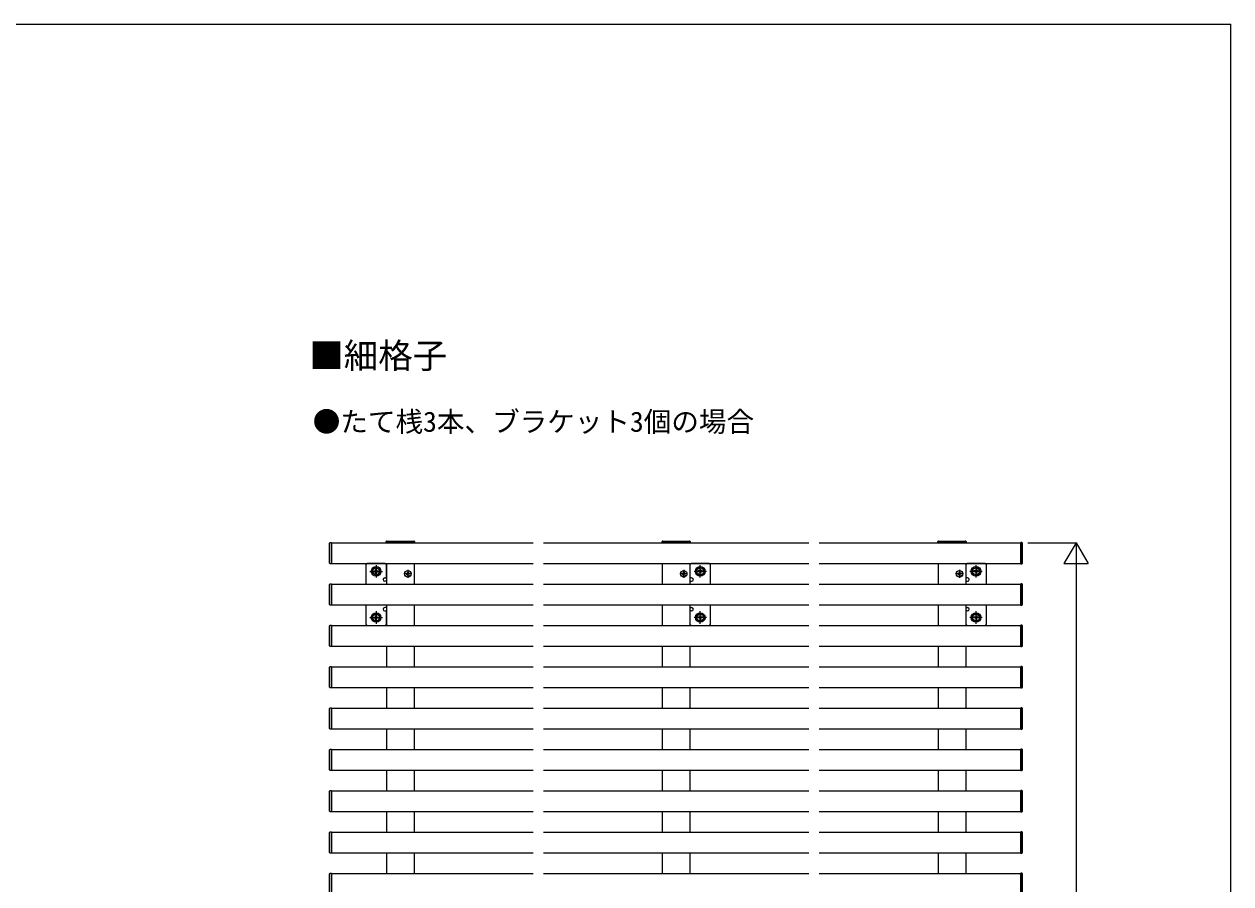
# Model space of a CAD drawing. Units: millimetres, scale not verified. Extents: x -1750 to 1750, y -2608 to 2592.
# Drawn here: x 0 to 1750, y 1244 to 2492 of the extents above; entities that cross this region are included whole.
import ezdxf
from ezdxf.enums import TextEntityAlignment as Align

# ---------------------------------------------------------------- set-up
doc = ezdxf.new("R2010")
doc.units = ezdxf.units.MM
doc.header["$LTSCALE"] = 14
for name, color, linetype in [('0-1_USER1', 3, 'Continuous'), ('0-2_YKK_12', 2, 'Continuous'), ('0-3_YKK_13', 4, 'Continuous'), ('0-4_YKK_D', 6, 'Continuous'), ('0-5_YKK_ZWAK', 7, 'Continuous')]:
    doc.layers.add(name, color=color, linetype=linetype)
doc.styles.add('ＭＳ ゴシック', font='')
doc.styles.get('ＭＳ ゴシック').set_extended_font_data('MS Gothic')

msp = doc.modelspace()

# ---------------------------------------------------------------- linework, layer by layer
at = {"layer": '0-2_YKK_12'}
for p, q in [((445.5, 1739), (738, 1739)), ((753, 1739), (1138, 1739)), ((1153, 1739), (1445.5, 1739)), ((1445.5, 1739), (1445.5, 1709)), ((525.5, 1709), (525.5, 1679)), ((565.5, 1709), (565.5, 1679)), ((753, 1709), (1138, 1709)), ((925.5, 1709), (925.5, 1679)), ((965.5, 1709), (965.5, 1679)), ((1153, 1709), (1445.5, 1709)), ((1325.5, 1709), (1325.5, 1679)), ((1365.5, 1709), (1365.5, 1679)), ((445.5, 1679), (738, 1679)), ((753, 1679), (1138, 1679)), ((1153, 1679), (1445.5, 1679)), ((1445.5, 1679), (1445.5, 1649)), ((525.5, 1649), (525.5, 1619)), ((565.5, 1649), (565.5, 1619)), ((753, 1649), (1138, 1649)), ((925.5, 1649), (925.5, 1619)), ((965.5, 1649), (965.5, 1619)), ((1153, 1649), (1445.5, 1649)), ((1325.5, 1649), (1325.5, 1619)), ((1365.5, 1649), (1365.5, 1619)), ((445.5, 1619), (738, 1619)), ((753, 1619), (1138, 1619)), ((1153, 1619), (1445.5, 1619)), ((1445.5, 1619), (1445.5, 1589)), ((525.5, 1589), (525.5, 1559)), ((565.5, 1589), (565.5, 1559)), ((753, 1589), (1138, 1589)), ((925.5, 1589), (925.5, 1559)), ((965.5, 1589), (965.5, 1559)), ((1153, 1589), (1445.5, 1589)), ((1325.5, 1589), (1325.5, 1559)), ((1365.5, 1589), (1365.5, 1559)), ((445.5, 1559), (738, 1559)), ((753, 1559), (1138, 1559)), ((1153, 1559), (1445.5, 1559)), ((1445.5, 1559), (1445.5, 1529)), ((525.5, 1529), (525.5, 1499)), ((565.5, 1529), (565.5, 1499)), ((753, 1529), (1138, 1529)), ((925.5, 1529), (925.5, 1499)), ((965.5, 1529), (965.5, 1499)), ((1153, 1529), (1445.5, 1529)), ((1325.5, 1529), (1325.5, 1499)), ((1365.5, 1529), (1365.5, 1499)), ((445.5, 1499), (738, 1499)), ((753, 1499), (1138, 1499)), ((1153, 1499), (1445.5, 1499)), ((1445.5, 1499), (1445.5, 1469)), ((525.5, 1469), (525.5, 1439)), ((565.5, 1469), (565.5, 1439)), ((753, 1469), (1138, 1469)), ((925.5, 1469), (925.5, 1439)), ((965.5, 1469), (965.5, 1439)), ((1153, 1469), (1445.5, 1469)), ((1325.5, 1469), (1325.5, 1439)), ((1365.5, 1469), (1365.5, 1439)), ((445.5, 1439), (738, 1439)), ((753, 1439), (1138, 1439)), ((1153, 1439), (1445.5, 1439)), ((1445.5, 1439), (1445.5, 1409)), ((525.5, 1409), (525.5, 1379)), ((565.5, 1409), (565.5, 1379)), ((753, 1409), (1138, 1409)), ((925.5, 1409), (925.5, 1379)), ((965.5, 1409), (965.5, 1379)), ((1153, 1409), (1445.5, 1409)), ((1325.5, 1409), (1325.5, 1379)), ((1365.5, 1409), (1365.5, 1379)), ((445.5, 1379), (738, 1379)), ((753, 1379), (1138, 1379)), ((1153, 1379), (1445.5, 1379)), ((1445.5, 1379), (1445.5, 1349)), ((525.5, 1349), (525.5, 1319)), ((565.5, 1349), (565.5, 1319)), ((753, 1349), (1138, 1349)), ((925.5, 1349), (925.5, 1319)), ((965.5, 1349), (965.5, 1319)), ((1153, 1349), (1445.5, 1349)), ((1325.5, 1349), (1325.5, 1319)), ((1365.5, 1349), (1365.5, 1319)), ((445.5, 1319), (738, 1319)), ((753, 1319), (1138, 1319)), ((1153, 1319), (1445.5, 1319)), ((1445.5, 1319), (1445.5, 1289)), ((525.5, 1289), (525.5, 1259)), ((565.5, 1289), (565.5, 1259)), ((753, 1289), (1138, 1289)), ((925.5, 1289), (925.5, 1259)), ((965.5, 1289), (965.5, 1259)), ((1153, 1289), (1445.5, 1289)), ((1325.5, 1289), (1325.5, 1259)), ((1365.5, 1289), (1365.5, 1259)), ((445.5, 1259), (738, 1259)), ((753, 1259), (1138, 1259)), ((1153, 1259), (1445.5, 1259)), ((1445.5, 1259), (1445.5, 1229))]:
    msp.add_line(p, q, dxfattribs=at)
for points in [[(445.5, 1739), (445.5, 1709), (738, 1709)], [(445.5, 1679), (445.5, 1649), (738, 1649)], [(445.5, 1619), (445.5, 1589), (738, 1589)], [(445.5, 1559), (445.5, 1529), (738, 1529)], [(445.5, 1499), (445.5, 1469), (738, 1469)], [(445.5, 1439), (445.5, 1409), (738, 1409)], [(445.5, 1379), (445.5, 1349), (738, 1349)], [(445.5, 1319), (445.5, 1289), (738, 1289)], [(445.5, 1259), (445.5, 1229), (738, 1229)]]:
    msp.add_lwpolyline(points, dxfattribs=at)
at = {"layer": '0-3_YKK_13'}
for p, q in [((443, 1709.59), (443, 1738.41)), ((445.5, 1709.3), (445.5, 1738.7)), ((525, 1739), (525.1, 1740.56)), ((526, 1739), (525, 1739)), ((565, 1739), (526, 1739)), ((526.09, 1741.5), (564.91, 1741.5)), ((925, 1739), (925.1, 1740.56)), ((926, 1739), (925, 1739)), ((965, 1739), (926, 1739)), ((926.09, 1741.5), (964.91, 1741.5)), ((1325, 1739), (1325.1, 1740.56)), ((1326, 1739), (1325, 1739)), ((1365, 1739), (1326, 1739)), ((1326.09, 1741.5), (1364.91, 1741.5)), ((1445.5, 1709.3), (1445.5, 1738.7)), ((1448, 1709.59), (1448, 1738.41)), ((445.5, 1708.5), (443.94, 1708.6)), ((445.5, 1709.3), (445.5, 1708.5)), ((501.5, 1697.5), (519.5, 1697.5)), ((510.5, 1703.25), (505.5, 1700.36)), ((505.5, 1694.64), (505.5, 1700.36)), ((507.35, 1698), (509, 1698)), ((507.35, 1697), (507.35, 1698)), ((510, 1699), (510, 1700.65)), ((510, 1700.65), (511, 1700.65)), ((510.5, 1706.5), (510.5, 1688.5)), ((510.5, 1703.25), (515.5, 1700.36)), ((511, 1699), (511, 1700.65)), ((512, 1698), (513.65, 1698)), ((513.65, 1698), (513.65, 1697)), ((515.5, 1700.36), (515.5, 1694.64)), ((556.48, 1699.74), (556.48, 1688.27)), ((956.48, 1699.74), (956.48, 1688.27)), ((967.5, 1709), (965.5, 1707)), ((965.5, 1707), (965.5, 1688)), ((989.5, 1697.5), (971.5, 1697.5)), ((980.5, 1703.25), (975.5, 1700.36)), ((975.5, 1694.64), (975.5, 1700.36)), ((979, 1698), (977.35, 1698)), ((977.35, 1697), (977.35, 1698)), ((980, 1700.65), (980, 1699)), ((980, 1700.65), (981, 1700.65)), ((980.5, 1688.5), (980.5, 1706.5)), ((980.5, 1703.25), (985.5, 1700.36)), ((981, 1700.65), (981, 1699)), ((983.65, 1698), (982, 1698)), ((983.65, 1698), (983.65, 1697)), ((985.5, 1700.36), (985.5, 1694.64)), ((1356.48, 1699.74), (1356.48, 1688.27)), ((1367.5, 1709), (1365.5, 1707)), ((1365.5, 1707), (1365.5, 1688)), ((1389.5, 1697.5), (1371.5, 1697.5)), ((1380.5, 1703.25), (1375.5, 1700.36)), ((1375.5, 1694.64), (1375.5, 1700.36)), ((1379, 1698), (1377.35, 1698)), ((1377.35, 1697), (1377.35, 1698)), ((1380, 1700.65), (1380, 1699)), ((1380, 1700.65), (1381, 1700.65)), ((1380.5, 1688.5), (1380.5, 1706.5)), ((1380.5, 1703.25), (1385.5, 1700.36)), ((1381, 1700.65), (1381, 1699)), ((1383.65, 1698), (1382, 1698)), ((1383.65, 1698), (1383.65, 1697)), ((1385.5, 1700.36), (1385.5, 1694.64)), ((1445.5, 1709.3), (1445.5, 1708.5)), ((1445.5, 1708.5), (1447.06, 1708.6)), ((510.5, 1691.75), (505.5, 1694.64)), ((507.35, 1697), (509, 1697)), ((510, 1694.35), (510, 1696)), ((511, 1694.35), (510, 1694.35)), ((510.5, 1691.75), (515.5, 1694.64)), ((511, 1694.35), (511, 1696)), ((512, 1697), (513.65, 1697)), ((523, 1688), (525.5, 1688)), ((525.5, 1683), (523, 1683)), ((562.22, 1694), (550.75, 1694)), ((554.11, 1694.59), (555.15, 1694.61)), ((554.11, 1693.41), (555.15, 1693.39)), ((555.15, 1694.61), (555.75, 1694.73)), ((555.15, 1693.39), (555.75, 1693.27)), ((555.87, 1695.34), (555.75, 1694.73)), ((555.87, 1692.66), (555.75, 1693.27)), ((555.89, 1696.38), (555.87, 1695.34)), ((555.89, 1691.62), (555.87, 1692.66)), ((557.08, 1696.38), (557.1, 1695.34)), ((557.08, 1691.62), (557.1, 1692.66)), ((557.1, 1695.34), (557.21, 1694.73)), ((557.1, 1692.66), (557.21, 1693.27)), ((557.82, 1694.61), (557.21, 1694.73)), ((557.82, 1693.39), (557.21, 1693.27)), ((558.86, 1694.59), (557.82, 1694.61)), ((558.86, 1693.41), (557.82, 1693.39)), ((962.22, 1694), (950.75, 1694)), ((954.11, 1694.59), (955.15, 1694.61)), ((954.11, 1693.41), (955.15, 1693.39)), ((955.15, 1694.61), (955.75, 1694.73)), ((955.15, 1693.39), (955.75, 1693.27)), ((955.87, 1695.34), (955.75, 1694.73)), ((955.87, 1692.66), (955.75, 1693.27)), ((955.89, 1696.38), (955.87, 1695.34)), ((955.89, 1691.62), (955.87, 1692.66)), ((957.08, 1696.38), (957.1, 1695.34)), ((957.08, 1691.62), (957.1, 1692.66)), ((957.1, 1695.34), (957.21, 1694.73)), ((957.1, 1692.66), (957.21, 1693.27)), ((957.82, 1694.61), (957.21, 1694.73)), ((957.82, 1693.39), (957.21, 1693.27)), ((958.86, 1694.59), (957.82, 1694.61)), ((958.86, 1693.41), (957.82, 1693.39)), ((968, 1688), (965.5, 1688)), ((965.5, 1683), (968, 1683)), ((980.5, 1691.75), (975.5, 1694.64)), ((979, 1697), (977.35, 1697)), ((980, 1696), (980, 1694.35)), ((981, 1694.35), (980, 1694.35)), ((980.5, 1691.75), (985.5, 1694.64)), ((981, 1696), (981, 1694.35)), ((983.65, 1697), (982, 1697)), ((1362.22, 1694), (1350.75, 1694)), ((1354.11, 1694.59), (1355.15, 1694.61)), ((1354.11, 1693.41), (1355.15, 1693.39)), ((1355.15, 1694.61), (1355.75, 1694.73)), ((1355.15, 1693.39), (1355.75, 1693.27)), ((1355.87, 1695.34), (1355.75, 1694.73)), ((1355.87, 1692.66), (1355.75, 1693.27)), ((1355.89, 1696.38), (1355.87, 1695.34)), ((1355.89, 1691.62), (1355.87, 1692.66)), ((1357.08, 1696.38), (1357.1, 1695.34)), ((1357.08, 1691.62), (1357.1, 1692.66)), ((1357.1, 1695.34), (1357.21, 1694.73)), ((1357.1, 1692.66), (1357.21, 1693.27)), ((1357.82, 1694.61), (1357.21, 1694.73)), ((1357.82, 1693.39), (1357.21, 1693.27)), ((1358.86, 1694.59), (1357.82, 1694.61)), ((1358.86, 1693.41), (1357.82, 1693.39)), ((1368, 1688), (1365.5, 1688)), ((1365.5, 1683), (1368, 1683)), ((1380.5, 1691.75), (1375.5, 1694.64)), ((1379, 1697), (1377.35, 1697)), ((1380, 1696), (1380, 1694.35)), ((1381, 1694.35), (1380, 1694.35)), ((1380.5, 1691.75), (1385.5, 1694.64)), ((1381, 1696), (1381, 1694.35)), ((1383.65, 1697), (1382, 1697)), ((443, 1649.59), (443, 1678.41)), ((445.5, 1649.3), (445.5, 1678.7)), ((1445.5, 1649.3), (1445.5, 1678.7)), ((1448, 1649.59), (1448, 1678.41)), ((445.5, 1648.5), (443.94, 1648.6)), ((445.5, 1649.3), (445.5, 1648.5)), ((525.5, 1645), (523, 1645)), ((965.5, 1645), (968, 1645)), ((1365.5, 1645), (1368, 1645)), ((1445.5, 1649.3), (1445.5, 1648.5)), ((1445.5, 1648.5), (1447.06, 1648.6)), ((501.5, 1630.5), (519.5, 1630.5)), ((510.5, 1636.25), (505.5, 1633.36)), ((505.5, 1627.64), (505.5, 1633.36)), ((510.5, 1624.75), (505.5, 1627.64)), ((507.35, 1631), (509, 1631)), ((507.35, 1630), (507.35, 1631)), ((507.35, 1630), (509, 1630)), ((510, 1632), (510, 1633.65)), ((510, 1633.65), (511, 1633.65)), ((510, 1627.35), (510, 1629)), ((510.5, 1639.5), (510.5, 1621.5)), ((510.5, 1636.25), (515.5, 1633.36)), ((510.5, 1624.75), (515.5, 1627.64)), ((511, 1632), (511, 1633.65)), ((511, 1627.35), (511, 1629)), ((512, 1631), (513.65, 1631)), ((512, 1630), (513.65, 1630)), ((513.65, 1631), (513.65, 1630)), ((515.5, 1633.36), (515.5, 1627.64)), ((523, 1640), (525.5, 1640)), ((525.5, 1621), (525.5, 1640)), ((968, 1640), (965.5, 1640)), ((989.5, 1630.5), (971.5, 1630.5)), ((980.5, 1636.25), (975.5, 1633.36)), ((975.5, 1627.64), (975.5, 1633.36)), ((980.5, 1624.75), (975.5, 1627.64)), ((979, 1631), (977.35, 1631)), ((977.35, 1630), (977.35, 1631)), ((979, 1630), (977.35, 1630)), ((980, 1633.65), (980, 1632)), ((980, 1633.65), (981, 1633.65)), ((980, 1629), (980, 1627.35)), ((980.5, 1621.5), (980.5, 1639.5)), ((980.5, 1636.25), (985.5, 1633.36)), ((980.5, 1624.75), (985.5, 1627.64)), ((981, 1633.65), (981, 1632)), ((981, 1629), (981, 1627.35)), ((983.65, 1631), (982, 1631)), ((983.65, 1630), (982, 1630)), ((983.65, 1631), (983.65, 1630)), ((985.5, 1633.36), (985.5, 1627.64)), ((1368, 1640), (1365.5, 1640)), ((1389.5, 1630.5), (1371.5, 1630.5)), ((1380.5, 1636.25), (1375.5, 1633.36)), ((1375.5, 1627.64), (1375.5, 1633.36)), ((1380.5, 1624.75), (1375.5, 1627.64)), ((1379, 1631), (1377.35, 1631)), ((1377.35, 1630), (1377.35, 1631)), ((1379, 1630), (1377.35, 1630)), ((1380, 1633.65), (1380, 1632)), ((1380, 1633.65), (1381, 1633.65)), ((1380, 1629), (1380, 1627.35)), ((1380.5, 1621.5), (1380.5, 1639.5)), ((1380.5, 1636.25), (1385.5, 1633.36)), ((1380.5, 1624.75), (1385.5, 1627.64)), ((1381, 1633.65), (1381, 1632)), ((1381, 1629), (1381, 1627.35)), ((1383.65, 1631), (1382, 1631)), ((1383.65, 1630), (1382, 1630)), ((1383.65, 1631), (1383.65, 1630)), ((1385.5, 1633.36), (1385.5, 1627.64)), ((443, 1589.59), (443, 1618.41)), ((445.5, 1589.3), (445.5, 1618.7)), ((511, 1627.35), (510, 1627.35)), ((523.5, 1619), (525.5, 1621)), ((981, 1627.35), (980, 1627.35)), ((1381, 1627.35), (1380, 1627.35)), ((1445.5, 1589.3), (1445.5, 1618.7)), ((1448, 1589.59), (1448, 1618.41)), ((445.5, 1588.5), (443.94, 1588.6)), ((445.5, 1589.3), (445.5, 1588.5)), ((1445.5, 1589.3), (1445.5, 1588.5)), ((1445.5, 1588.5), (1447.06, 1588.6)), ((443, 1529.59), (443, 1558.41)), ((445.5, 1529.3), (445.5, 1558.7)), ((1445.5, 1529.3), (1445.5, 1558.7)), ((1448, 1529.59), (1448, 1558.41)), ((445.5, 1528.5), (443.94, 1528.6)), ((445.5, 1529.3), (445.5, 1528.5)), ((1445.5, 1529.3), (1445.5, 1528.5)), ((1445.5, 1528.5), (1447.06, 1528.6)), ((443, 1469.59), (443, 1498.41)), ((445.5, 1469.3), (445.5, 1498.7)), ((1445.5, 1469.3), (1445.5, 1498.7)), ((1448, 1469.59), (1448, 1498.41)), ((445.5, 1468.5), (443.94, 1468.6)), ((445.5, 1469.3), (445.5, 1468.5)), ((1445.5, 1469.3), (1445.5, 1468.5)), ((1445.5, 1468.5), (1447.06, 1468.6)), ((443, 1409.59), (443, 1438.41)), ((445.5, 1409.3), (445.5, 1438.7)), ((1445.5, 1409.3), (1445.5, 1438.7)), ((1448, 1409.59), (1448, 1438.41)), ((445.5, 1408.5), (443.94, 1408.6)), ((445.5, 1409.3), (445.5, 1408.5)), ((1445.5, 1409.3), (1445.5, 1408.5)), ((1445.5, 1408.5), (1447.06, 1408.6)), ((443, 1349.59), (443, 1378.41)), ((445.5, 1349.3), (445.5, 1378.7)), ((1445.5, 1349.3), (1445.5, 1378.7)), ((1448, 1349.59), (1448, 1378.41)), ((445.5, 1348.5), (443.94, 1348.6)), ((445.5, 1349.3), (445.5, 1348.5)), ((1445.5, 1349.3), (1445.5, 1348.5)), ((1445.5, 1348.5), (1447.06, 1348.6)), ((443, 1289.59), (443, 1318.41)), ((445.5, 1289.3), (445.5, 1318.7)), ((1445.5, 1289.3), (1445.5, 1318.7)), ((1448, 1289.59), (1448, 1318.41)), ((445.5, 1288.5), (443.94, 1288.6)), ((445.5, 1289.3), (445.5, 1288.5)), ((1445.5, 1289.3), (1445.5, 1288.5)), ((1445.5, 1288.5), (1447.06, 1288.6)), ((443, 1229.59), (443, 1258.41)), ((445.5, 1229.3), (445.5, 1258.7)), ((1445.5, 1229.3), (1445.5, 1258.7)), ((1448, 1229.59), (1448, 1258.41))]:
    msp.add_line(p, q, dxfattribs=at)
for points in [[(443.94, 1739.4), (445.5, 1739.5), (445.5, 1738.7)], [(565.9, 1740.56), (566, 1739), (565, 1739)], [(965.9, 1740.56), (966, 1739), (965, 1739)], [(1365.9, 1740.56), (1366, 1739), (1365, 1739)], [(1447.06, 1739.4), (1445.5, 1739.5), (1445.5, 1738.7)], [(525.5, 1688), (525.5, 1707), (523.5, 1709), (497.5, 1709), (495.5, 1707), (495.5, 1679)], [(995.5, 1679), (995.5, 1707), (993.5, 1709), (967.5, 1709)], [(1395.5, 1679), (1395.5, 1707), (1393.5, 1709), (1367.5, 1709)], [(443.94, 1679.4), (445.5, 1679.5), (445.5, 1678.7)], [(1447.06, 1679.4), (1445.5, 1679.5), (1445.5, 1678.7)], [(495.5, 1649), (495.5, 1621), (497.5, 1619), (523.5, 1619)], [(965.5, 1640), (965.5, 1621), (967.5, 1619), (993.5, 1619), (995.5, 1621), (995.5, 1649)], [(1365.5, 1640), (1365.5, 1621), (1367.5, 1619), (1393.5, 1619), (1395.5, 1621), (1395.5, 1649)], [(443.94, 1619.4), (445.5, 1619.5), (445.5, 1618.7)], [(1447.06, 1619.4), (1445.5, 1619.5), (1445.5, 1618.7)], [(443.94, 1559.4), (445.5, 1559.5), (445.5, 1558.7)], [(1447.06, 1559.4), (1445.5, 1559.5), (1445.5, 1558.7)], [(443.94, 1499.4), (445.5, 1499.5), (445.5, 1498.7)], [(1447.06, 1499.4), (1445.5, 1499.5), (1445.5, 1498.7)], [(443.94, 1439.4), (445.5, 1439.5), (445.5, 1438.7)], [(1447.06, 1439.4), (1445.5, 1439.5), (1445.5, 1438.7)], [(443.94, 1379.4), (445.5, 1379.5), (445.5, 1378.7)], [(1447.06, 1379.4), (1445.5, 1379.5), (1445.5, 1378.7)], [(443.94, 1319.4), (445.5, 1319.5), (445.5, 1318.7)], [(1447.06, 1319.4), (1445.5, 1319.5), (1445.5, 1318.7)], [(443.94, 1259.4), (445.5, 1259.5), (445.5, 1258.7)], [(1447.06, 1259.4), (1445.5, 1259.5), (1445.5, 1258.7)]]:
    msp.add_lwpolyline(points, dxfattribs=at)
for centre, radius in [((510.5, 1697.5), 7), ((510.5, 1697.5), 5), ((556.48, 1694), 4.74), ((956.48, 1694), 4.74), ((980.5, 1697.5), 7), ((980.5, 1697.5), 5), ((1356.48, 1694), 4.74), ((1380.5, 1697.5), 7), ((1380.5, 1697.5), 5), ((559.13, 1691.36), 0.3), ((959.13, 1691.36), 0.3), ((1359.13, 1691.36), 0.3), ((510.5, 1630.5), 7), ((510.5, 1630.5), 5), ((980.5, 1630.5), 7), ((980.5, 1630.5), 5), ((1380.5, 1630.5), 7), ((1380.5, 1630.5), 5)]:
    msp.add_circle(centre, radius, dxfattribs=at)
for centre, radius, start, end in [((444, 1738.41), 1, 93.5, 180), ((526.09, 1740.5), 1, 90, 176.5), ((564.91, 1740.5), 1, 3.5, 90), ((926.09, 1740.5), 1, 90, 176.5), ((964.91, 1740.5), 1, 3.5, 90), ((1326.09, 1740.5), 1, 90, 176.5), ((1364.91, 1740.5), 1, 3.5, 90), ((1447, 1738.41), 1, 0, 86.5), ((444, 1709.59), 1, 180, 266.5), ((509, 1699), 1, 270, 0), ((512, 1699), 1, 180, 270), ((979, 1699), 1, 270, 0), ((982, 1699), 1, 180, 270), ((1379, 1699), 1, 270, 0), ((1382, 1699), 1, 180, 270), ((1447, 1709.59), 1, 273.5, 0), ((509, 1696), 1, 0, 90), ((512, 1696), 1, 90, 180), ((523, 1685.5), 2.5, 90, 270), ((556.48, 1694), 2.45, 165.9892, 194.0108), ((556.48, 1694), 2.45, 75.9892, 104.0108), ((556.48, 1694), 2.45, 255.9892, 284.0108), ((556.48, 1694), 2.45, 345.9892, 14.0108), ((956.48, 1694), 2.45, 165.9892, 194.0108), ((956.48, 1694), 2.45, 75.9892, 104.0108), ((956.48, 1694), 2.45, 255.9892, 284.0108), ((956.48, 1694), 2.45, 345.9892, 14.0108), ((968, 1685.5), 2.5, 270, 90), ((979, 1696), 1, 0, 90), ((982, 1696), 1, 90, 180), ((1356.48, 1694), 2.45, 165.9892, 194.0108), ((1356.48, 1694), 2.45, 75.9892, 104.0108), ((1356.48, 1694), 2.45, 255.9892, 284.0108), ((1356.48, 1694), 2.45, 345.9892, 14.0108), ((1368, 1685.5), 2.5, 270, 90), ((1379, 1696), 1, 0, 90), ((1382, 1696), 1, 90, 180), ((444, 1678.41), 1, 93.5, 180), ((1447, 1678.41), 1, 0, 86.5), ((444, 1649.59), 1, 180, 266.5), ((523, 1642.5), 2.5, 90, 270), ((968, 1642.5), 2.5, 270, 90), ((1368, 1642.5), 2.5, 270, 90), ((1447, 1649.59), 1, 273.5, 0), ((509, 1632), 1, 270, 0), ((509, 1629), 1, 0, 90), ((512, 1632), 1, 180, 270), ((512, 1629), 1, 90, 180), ((979, 1632), 1, 270, 0), ((979, 1629), 1, 0, 90), ((982, 1632), 1, 180, 270), ((982, 1629), 1, 90, 180), ((1379, 1632), 1, 270, 0), ((1379, 1629), 1, 0, 90), ((1382, 1632), 1, 180, 270), ((1382, 1629), 1, 90, 180), ((444, 1618.41), 1, 93.5, 180), ((1447, 1618.41), 1, 0, 86.5), ((444, 1589.59), 1, 180, 266.5), ((1447, 1589.59), 1, 273.5, 0), ((444, 1558.41), 1, 93.5, 180), ((1447, 1558.41), 1, 0, 86.5), ((444, 1529.59), 1, 180, 266.5), ((1447, 1529.59), 1, 273.5, 0), ((444, 1498.41), 1, 93.5, 180), ((1447, 1498.41), 1, 0, 86.5), ((444, 1469.59), 1, 180, 266.5), ((1447, 1469.59), 1, 273.5, 0), ((444, 1438.41), 1, 93.5, 180), ((1447, 1438.41), 1, 0, 86.5), ((444, 1409.59), 1, 180, 266.5), ((1447, 1409.59), 1, 273.5, 0), ((444, 1378.41), 1, 93.5, 180), ((1447, 1378.41), 1, 0, 86.5), ((444, 1349.59), 1, 180, 266.5), ((1447, 1349.59), 1, 273.5, 0), ((444, 1318.41), 1, 93.5, 180), ((1447, 1318.41), 1, 0, 86.5), ((444, 1289.59), 1, 180, 266.5), ((1447, 1289.59), 1, 273.5, 0), ((444, 1258.41), 1, 93.5, 180), ((1447, 1258.41), 1, 0, 86.5)]:
    msp.add_arc(centre, radius, start, end, dxfattribs=at)
at = {"layer": '0-4_YKK_D'}
for p, q in [((1455.5, 1739), (1526.5, 1739)), ((1525.5, 1739), (1508, 1708.69)), ((1525.5, 1739), (1543, 1708.69)), ((1525.5, 1739), (1525.5, 1678.38)), ((1508, 1708.69), (1543, 1708.69)), ((1525.5, 1704), (1525.5, 544))]:
    msp.add_line(p, q, dxfattribs=at)
at = {"layer": '0-5_YKK_ZWAK'}
msp.add_line((-1750, 2491.5), (1750, 2491.5), dxfattribs=at)
msp.add_lwpolyline([(-1750, -2608.5), (1750, -2608.5), (1750, 2491.5)], dxfattribs=at)

# ---------------------------------------------------------------- texts
at = {"layer": '0-1_USER1', "style": 'ＭＳ ゴシック'}
for s, height, p in [('■細格子', 36.66, (413.49, 1981.12)), ('●たて桟3本、ブラケット3個の場合', 29.33, (418.55, 1891.18))]:
    msp.add_text(s, height=height, dxfattribs=at).set_placement(p, align=Align.BOTTOM_LEFT)

doc.saveas('drawing.dxf')
